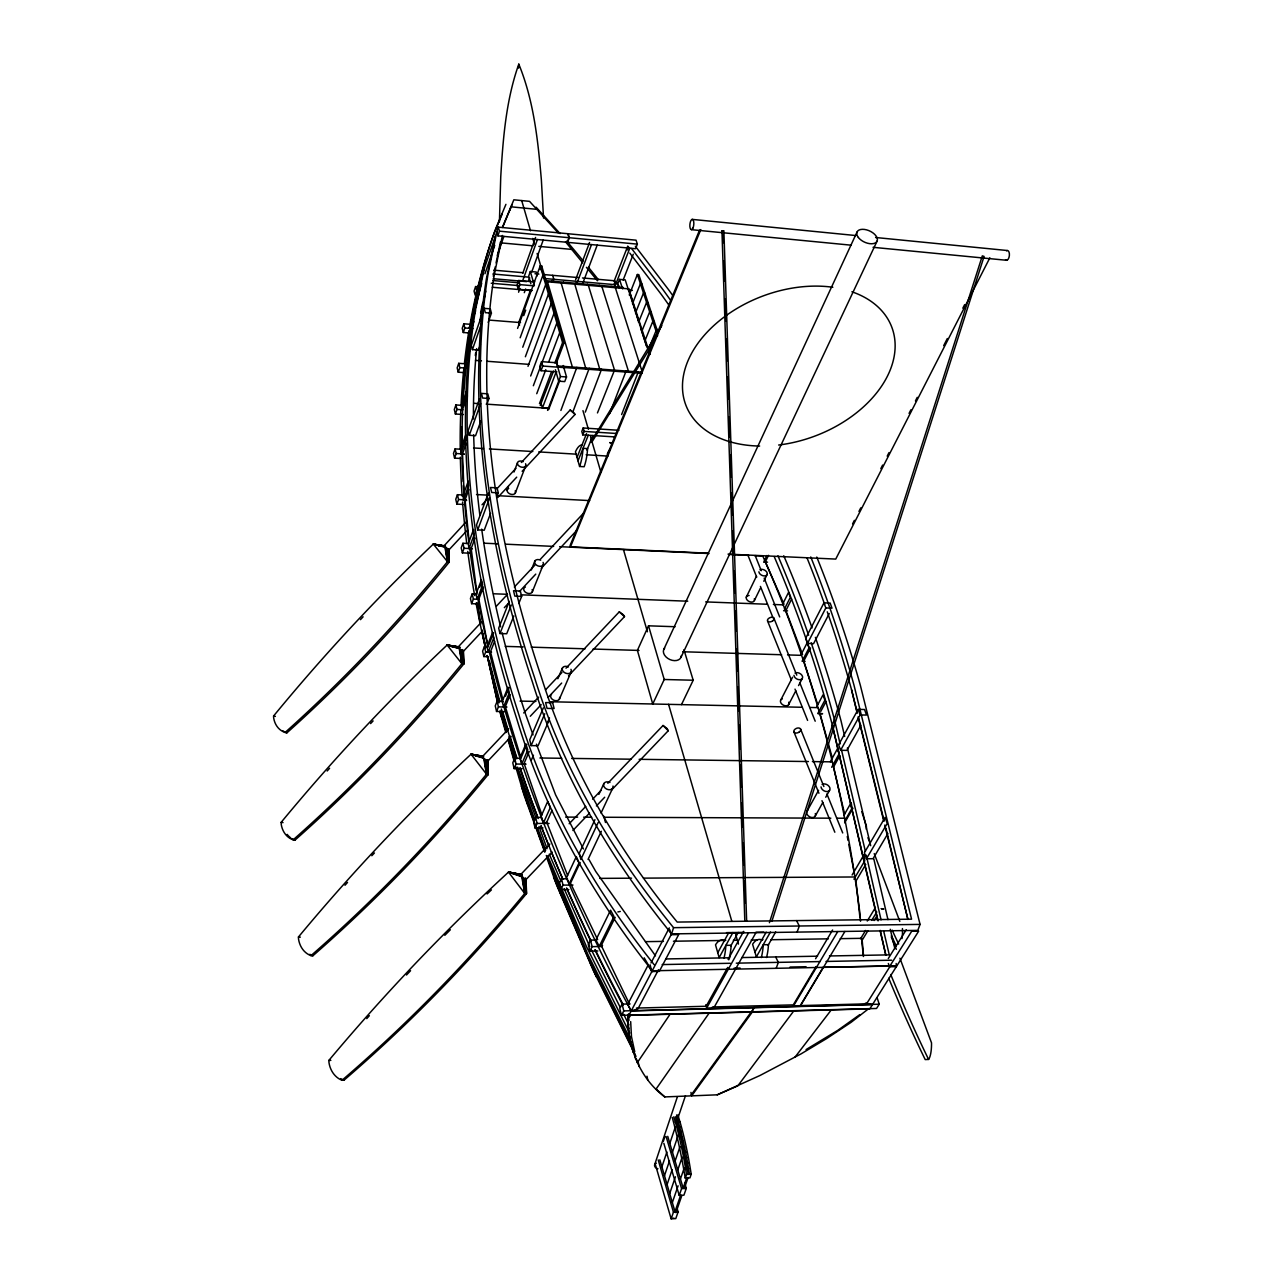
<?xml version="1.0" encoding="UTF-8"?>
<svg xmlns="http://www.w3.org/2000/svg" width="1283" height="1283" viewBox="0 0 1283 1283"><rect width="100%" height="100%" fill="white"/><g stroke="black" fill="none" stroke-linecap="round" stroke-linejoin="round"><path stroke-width="1.5" d="M630.995 1044.715L628.526 1031.58L627.852 1015.142C627.467 1046.142 639.142 1077.928 664.802 1096.917L690.543 1095.89L751.084 1012.127M499.424 221.943L500.739 176.974C503 138.965 505.951 100.299 518.797 64.15C533.84 100.796 537.994 140.697 541.362 179.828L543.543 218.078M461.607 449.339L462.57 409.598L467.429 395.854M463.339 651.106L463.564 664.241A1177.618 847.662 -60.8 0 1 295.01 840.108L293.149 839.836A21.779 18.379 -77.1 0 1 281.234 824.376L281.153 822.339A4672.622 3000.199 47.8 0 1 447.126 645.044L459.699 647.209L447.126 645.044L461.896 663.744L463.564 664.241L463.339 651.106L462.393 649.599M481.542 622.047L458.304 646.84L458.785 648.043L463.339 651.395L482.472 630.979M466.531 531.082L448.713 550.102L444.046 545.852L433.317 544.088L447.462 561.665L449.098 562.259L448.441 548.964L449.098 562.259A1140.86 815.828 -59.9 0 1 286.927 732.834L285.115 732.449A20.849 17.577 -73.9 0 1 273.664 717.919L273.584 715.994A4145.95 2805.809 47.3 0 1 433.317 544.088L445.409 546.093M444.046 545.852L465.761 522.293M518.557 68.095L518.797 64.15M462.826 403.536L465.825 367.74L467.621 362.608M628.959 1020.482L628.494 1013.811M475.303 355.519L475.656 352.825M465.793 364.131L471.438 328.384L473.796 321.568M493.314 276.262L495.286 266.752M496.072 262.951L500.418 242.038M502.423 235.463L494.163 275.364A1643.475 833.373 38.7 0 0 541.346 677.103C569.556 767.154 617.556 849.314 677.216 922.076L911.572 919.173L853.981 685.154A3932.716 2185.911 -20.4 0 0 810.76 556.95M495.286 236.473L486.465 278.395A1649.2 838.793 38.8 0 0 532.461 682.123C561.056 774.724 610.644 858.936 671.586 933.896L917.81 930.383L920.071 924.401L860.444 685.699A3970.372 2203.617 -20.5 0 0 816.774 557.063M480.58 312.94L482.584 303.365M485.776 291.145L481.366 312.17A1619.579 837.607 39 0 0 479.938 321.584M484.332 268.372L475.368 310.534A1628.223 842.45 39.1 0 0 518.861 714.711C546.43 806.446 594.847 889.969 654.186 964.736M472.176 328.881L469.193 327.999L474.806 310.278M482.777 272.942L473.78 315.121A1625.24 842.947 39.1 0 0 516.921 719.362C544.585 811.465 592.762 895.614 652.261 970.798M470.925 324.471L481.702 283.222M671.586 933.896L673.559 927.673C612.793 853.147 562.964 769.559 534.466 677.328A1652.279 838.232 38.7 0 1 488.085 273.696L496.89 231.79L478.03 286.767L479.088 290.792M769.415 922.685L982.313 255.878L984.077 256.424L771.853 921.354M661.803 325.657L590.757 442.09L591.96 441.961L652.967 343.411M591.96 441.961L590.597 441.176M654.683 1164.627L677.376 1096.869M663.279 1141.453L664.979 1136.369M677.841 1118.295L685.459 1095.73M661.9 1166.824L666.903 1151.99M669.822 1143.361L675.355 1126.955M664.482 1175.661L669.518 1160.826M672.452 1152.182L678.338 1134.813M667.08 1184.546L672.148 1169.695M675.099 1161.051L680.006 1146.681M475.608 286.558L474.069 291.065L475.127 295.09L476.667 290.583L475.608 286.558L479.537 286.895M469.77 324.262L463.788 323.797L462.233 328.336L463.291 332.505L469.273 332.971M498.349 227.155L499.456 231.165L497.852 235.847L567.311 242.327L569.01 237.708L567.792 233.714L498.349 227.155L496.729 231.838L497.996 235.864M463.291 332.505L464.847 327.967L463.788 323.797M669.71 1193.511L675.435 1176.784M677.761 1170L682.155 1157.17M484.958 273.744L494.725 245.342M469.193 327.999L474.004 314.094M509.784 210.139L510.939 206.804L536.791 209.337M474.453 314.255L475.624 310.839M464.671 363.763L458.753 363.33L457.165 367.884L458.239 372.198L464.157 372.631M672.34 1202.524L678.098 1185.797M680.439 1178.997L684.224 1168.011M497.307 255.333L503.866 236.409M458.239 372.198L459.811 367.644L458.753 363.33M677.023 1208.169L678.114 1211.906L675.788 1218.593L671.137 1218.85L673.447 1212.146L658.227 1159.992M684.625 1182.798L686.293 1188.379L683.919 1195.163L679.236 1195.419L681.594 1188.619L666.102 1136.546M677.857 1114.895L680.07 1122.144A179.091 53.341 87.2 0 1 691.2 1174.25L689.933 1177.874L685.234 1178.115L686.485 1174.49A179.203 53.1 87.2 0 0 675.419 1122.352L673.751 1116.835M680.792 1194.858L674.986 1211.601L659.847 1159.816M686.822 1177.441L683.149 1188.058L667.737 1136.353M675.9 1212.66L681.69 1195.981M684.256 1188.571L688.121 1177.441M776.183 968.312L778.332 962.362L775.67 956.942M488.181 322.386L491.421 313.148L490.282 308.85L484.188 308.353L471.326 345.303L472.417 349.618L478.463 350.067L480.403 344.534M472.417 349.618L481.446 323.749M797.08 932.1L799.309 926.005L796.551 920.601M461.896 405.348L455.914 404.947L454.31 409.534L455.401 414.008L463.371 414.521M455.401 414.008L457.005 409.421L455.914 404.947M463.259 403.808L465.071 398.66M461.062 449.242L455.096 448.89L453.476 453.476L454.567 458.111L460.533 458.464M454.567 458.111L456.203 453.524L455.096 448.89M534.706 281.891L518.765 280.496L517.113 285.147L518.268 289.284L532.22 290.471M522.822 273.151L535.572 237.419M518.268 289.284L519.92 284.634L518.765 280.496M463.452 444.159L466.531 435.546M479.457 398.997L468.135 430.671L469.273 435.29L475.56 435.691L480.933 420.792M460.87 453.701L465.921 439.62L465.649 435.097L460.629 449.178L460.87 453.701L464.045 454.214M518.573 292.203L519.92 288.434M522.614 280.913L537.417 239.536M466.242 443.389L462.538 453.733L464.189 495.495M469.273 435.29L480.628 403.616M537.304 275.829L536.198 272.012L530.344 271.499L528.692 276.134L530.873 283.768M524.282 292.684L525.645 288.932M528.339 281.41L529.687 277.657M531.723 272.012L543.206 240.081M486.963 404.049L488.983 398.468L487.797 393.833L481.462 393.4L482.633 398.035L488.983 398.468M533.295 281.763L533.712 280.608M530.504 290.006L518.781 322.45L519.535 325.224M463.42 495.013L457.422 494.693L455.754 499.295L456.892 504.107L462.89 504.411M517.578 328.4L540.223 265.822L541.699 265.966L564.103 342.721L556.389 363.041M523.705 315.634L525.693 310.117M540.368 269.638L541.699 265.966M456.892 504.107L458.56 499.504L457.422 494.693M520.16 337.782L542.934 275.171L544.425 275.3M463.404 500.049L468.552 485.936L468.279 481.221L463.147 495.334L463.404 500.049L466.627 500.546M468.84 489.625L465.055 499.985L469.161 541.747M522.758 347.228L545.676 284.585L547.167 284.714M525.372 356.754L548.45 294.064L549.942 294.192M552.732 282.324L553.839 279.325L552.652 275.332M569.299 237.724L567.583 242.359L635.582 248.71L637.362 244.139L636.047 240.178L568.064 233.747L569.299 237.724L637.362 244.139M528.003 366.345L551.225 303.622L552.732 303.75M468.856 543.543L462.922 543.286L461.206 547.889L462.377 552.877L470.284 553.23M462.377 552.877L464.077 548.274L462.922 543.286M530.665 375.999L554.031 313.26L555.539 313.373M488.374 493.105L476.506 524.923L477.709 529.911L484.22 530.216L490.555 513.392M468.969 548.579L474.245 534.45L473.555 529.494L468.295 543.623L468.969 548.579L472.24 548.916M477.709 529.911L489.609 498.093M475.063 538.122L471.182 548.499L477.084 594.125M557.447 362.816L541.554 361.63L539.806 366.297L541.041 370.707L556.934 371.862M533.343 385.734L556.87 322.963L558.378 323.091M541.041 370.707L542.789 366.04L541.554 361.63M575.586 279.71L589.555 242.487M576.789 283.687L591.511 244.588M496.89 496.569L498.301 492.832L497.05 487.845L490.475 487.492L491.71 492.48L498.301 492.832M536.743 393.705L545.788 369.696M548.579 362.303L559.709 332.746L561.232 332.858M582.434 284.184L597.204 245.117M539.469 403.6L551.369 372.182M554.881 362.929L562.579 342.609L540.223 265.822M507.106 490.122L508.485 486.498M513.986 472.016L517.418 462.955A4.426 2.935 20.7 0 1 523.239 461.639M540.255 405.54L553.566 371.028M557.768 367.146L556.581 360.298M548.386 408.427L542.404 408.026L556.197 371.813M476.185 594.061L472.192 593.901L470.444 598.519L471.631 603.684L477.613 603.908M471.631 603.684L473.395 599.081L472.192 593.901M515.237 493.201L525.886 465.36M479.73 587.197L481.718 582.001M547.584 410.368L560.463 376.528L556.132 361.453M548.595 409.63L559.805 380.361M483.45 586.94L478.8 599.049L488.085 646.712M563.221 365.527L566.525 376.961L564.728 381.612L558.682 381.179L555.411 369.712M560.879 410.464L576.837 367.355M614.124 281.169L627.772 246.063M614.156 284.088L615.311 281.121M627.435 249.96L628.606 246.929M614.669 286.991L629.809 248.164M647.225 347.805L625.206 279.87L619.513 279.373L617.732 283.928L618.951 287.697M586.042 369.231L561.152 282.982M623.137 280.079L633.273 254.226M573.116 411.282L589.218 368.285M488.438 646.696L484.429 646.584L482.616 651.187L483.851 656.559L487.861 656.671M546.606 281.731L628.734 288.867L638.629 321.873M483.851 656.559L485.68 651.956L484.429 646.584M488.775 644.98L493.554 632.872M488.198 652.037L493.779 637.908L492.56 632.535L486.995 646.664L488.198 652.037L491.549 652.149L485.68 651.956M629.247 294.994L637.362 274.498L638.79 274.626L657.457 331.078L655.982 330.95L648.556 349.088M600.075 370.274L574.784 284.168M509.271 601.422L498.686 628.157L499.969 633.529L506.705 633.754L513.825 615.952M585.321 412.1L601.567 369.199M494.58 641.436L490.475 651.796L502.872 699.508M499.969 633.529L511.292 605.031M618.855 430.286L583.172 427.977L581.792 431.441L582.787 434.873L614.509 436.894M632.487 303.638L640.409 283.735L641.853 283.864M582.787 434.873L584.166 431.425L583.172 427.977M531.29 570.005L534.915 560.928M577.029 457.422L586.539 433.622M518.813 603.491L521.652 596.37L520.321 590.998L513.505 590.741L514.836 596.114L521.652 596.37M635.502 312.94L643.473 293.037L644.916 293.166M578.008 460.854L588.272 435.226M597.461 412.918L614.525 370.146L588.352 285.355M586.956 450.141L592.842 435.514M638.549 322.322L646.568 302.403L648.011 302.531M532.204 592.105L543.158 564.937M642.35 329.972L649.679 311.849L651.139 311.977M609.569 413.735L626.104 371.012M503.096 701.416L497.13 701.288L495.27 705.891L496.553 711.472L504.508 711.632M644.707 341.31L652.822 321.359L654.282 321.488M496.553 711.472L498.429 706.885L497.13 701.288M505.486 696.236L509.014 687.608M621.63 414.537L638.293 371.91M503.529 706.949L509.303 692.868L508.036 687.271L502.278 701.368L503.529 706.949L506.945 707.045M699.556 230.09L570.101 545.5L570.47 546.863L708.104 553.198M570.47 546.863L700.807 229.593M510.281 694.52L505.326 706.596L520.962 758.077L526.816 744.332M502.343 227.46L513.841 199.795L529.542 201.351L558.041 232.72M502.631 227.364L511.965 204.879M505.935 204.334L495.639 228.855A1652.985 857.653 39.4 0 0 470.829 324.15M502.198 214.02L494.115 233.314A1649.97 858.119 39.5 0 0 477.549 288.402M520.706 758.301L514.724 758.237L512.783 762.808L514.13 768.613L522.117 768.693M514.13 768.613L516.071 764.043L514.724 758.237M543.334 707.895L529.735 739.81L531.13 745.615L538.09 745.728L548.771 720.934M557.864 678.723L562.499 667.866M521.796 763.914L527.794 749.881L525.854 744.092L519.888 758.125L521.796 763.914L525.196 763.738M531.13 745.615L544.778 713.701M529.237 751.437L524.089 763.465L541.923 814.978M533.455 755.222L531.451 759.857M549.493 717.951L547.44 722.73M559.388 699.139L571.079 672.051M541.634 817.415L535.653 817.399L533.648 821.938L535.059 827.984L543.03 828M535.059 827.984L537.08 823.429L535.653 817.399M543.447 822.884L550.311 807.504L547.665 801.554L540.817 816.95L543.447 822.884L546.783 822.387M552.027 810.311L546.718 822.195L567.615 875.471M648.524 625.815L637.394 650.385L652.742 703.998L664.225 679.493L648.524 625.815L675.115 626.729M663.712 649.551L856.996 232.095M598.872 794.369L603.876 783.608M567.471 878.791L561.505 878.823L559.404 883.345L560.912 889.616L568.866 889.568M560.912 889.616L563.012 885.11L561.505 878.823M594.927 819.693L579.291 853.179L580.846 859.466L598.199 822.467M601.037 813.053L612.777 787.97M580.189 862.529L570.502 883.217L597.653 939.637M681.048 657.249L877.155 240.947M588.047 859.434L601.326 831.288M681.481 704.624L693.189 680.231L683.951 649.695M746.289 597.172L756.441 576.227M766.945 555.507L763.69 562.227L767.539 562.162M768.517 555.331L765.326 561.906L784.025 604.245M754.42 600.444L760.386 588.239M763.786 581.263L767.202 574.303M596.483 940.038L590.501 940.134L588.304 944.609L589.891 951.12L597.862 950.992M589.891 951.12L592.088 946.646L590.501 940.134M599.257 946.277L613.98 916.511L610.58 910.192L595.921 939.99L599.257 946.277L602.561 945.427M615.199 917.345L601.262 945.507L629.44 1003.996M617.877 911.94L620.282 911.459M782.678 604.101L788.548 592.361L790.328 597.317L784.426 609.056M791.643 599.097L785.87 610.596L802.549 654.442M852.586 523.897L854.398 520.337M858.952 511.42L860.781 507.86M880.828 468.632L882.64 465.071M887.195 456.155L889.023 452.594M909.07 413.383L910.898 409.806M915.453 400.905L917.265 397.329M943.695 345.64L947.335 338.504M962.827 308.193L964.656 304.632M989.867 257.803L835.746 559.083L728.038 554.128M807.472 643.441L825.819 607.95L832.009 608.19L830.165 603.058L823.975 602.818L805.676 638.309L807.472 643.441L813.582 643.649L829.251 613.515M801.137 654.474L807.199 642.751L809.044 647.899L802.083 661.29L805.131 661.354M630.081 1003.931L622.079 1004.14L619.785 1008.566L621.469 1015.334L876.546 1008.47L879.24 1004.204L877.107 997.725M780.866 699.828L792.589 677.216M810.599 647.867L803.783 660.97L817.672 704.479M621.469 1015.334L623.779 1010.908L622.079 1004.14M650.994 962.988L669.293 927.882M788.58 704.72L795.829 690.815M798.555 685.603L802.196 678.643M669.758 929.582L671.137 934.698L628.895 1015.366L869.794 1008.871L918.676 931.137L911.716 931.233L889.44 966.773L896.336 966.628M658.468 969.788L637.827 1009.047L631.14 1010.892L627.676 1004.381L648.156 965.057L651.7 971.6L655.084 970.702M816.774 706.58L823.012 694.889L824.905 700.213L817.752 713.589L822.371 713.653M820.735 711.456L826.011 701.641M717.758 952.74L728.744 932.677M732.914 932.533L719.138 957.599L715.513 944.849A33.807 13.119 88.5 0 1 724.478 940.487M840.59 750.298L860.139 714.936L866.522 715.064L864.534 709.515L858.151 709.371L838.665 744.749L840.59 750.298L846.908 750.395L860.925 725.152M830.309 761.765L837.655 748.422L839.05 753.939L831.673 767.282M730.861 945.812L738.222 932.452M818.57 790.344L807.087 811.129A4.779 3.416 30.7 0 1 807.729 810.487M839.82 755.671L833.501 767.106L844.647 814.112M728.102 959.395L743.643 931.362M727.734 967.414L706.131 1006.273L636.416 1008.069M755.895 932.741L713.797 1007.941L706.644 1008.133L748.55 932.853M815.138 816.293L822.836 802.452M825.739 797.256L829.588 790.344M754.917 952.098L766.176 932.148M770.458 932.003L756.345 956.91L752.608 944.256A33.599 13.488 88.3 0 1 761.797 939.926M768.164 945.202L775.702 931.923M843.781 815.571L851.19 802.533L852.024 808.194L844.599 821.232M844.615 822.884L852.987 808.226M751.597 1011.838L754.115 1007.492M751.662 1012.046L754.179 1007.716M852.12 874.99L863.86 854.975L864.742 860.877L853.949 879.224M866.442 858.744L887.243 823.413L885.126 817.399L864.389 852.746L866.442 858.744L873.017 858.728L887.932 833.517M865.752 864.453L855.986 881.004L859.963 917.794M815.587 958.722L832.603 929.999M816.084 966.532L793.279 1004.878L712.402 1006.979M837.767 931.57L793.568 1005.856L800.528 1005.68L844.904 931.474M867.26 921.034L875.407 907.562M860.492 938.883L865.592 930.464M871.718 920.376L876.818 911.956M867.917 930.704L861.743 940.888L863.427 956.509M874.108 920.536L877.203 915.453M888.285 958.529L906.247 929.758M629.215 1017.371L630.53 1015.366M670.031 1014.308L637.282 1062.709L636.56 1059.213M709.034 1013.249L656.11 1088.994L664.802 1096.917M611.59 790.007L668.251 730.749L667.08 728.536L663.038 725.488L607.821 783.288M868.302 1008.967L851.062 1022.359L826.685 1038.54L800.929 1053.952L759.953 1075.507L717.213 1094.816L691.681 1095.858L752.255 1012.095M663.038 725.488L668.251 730.749M793.744 1010.972L737.837 1085.835L717.213 1094.832M794.915 1057.272L831.24 1009.962M549.846 843.989L520.69 874.557L523.095 878.133L526.094 879.047L526.447 893.642A1255.015 920.713 -62.8 0 1 343.956 1080.238L342.016 1080.27A23.848 20.127 -84.5 0 1 328.977 1062.629L328.881 1060.383A6122.155 3473.354 48.3 0 1 508.501 872.135L522.117 874.669L508.501 872.135L524.731 893.433L526.447 893.642L525.517 877.893M482.023 504.796L487.46 498.959M496.954 488.743L515.942 468.327M521.363 462.489L570.181 409.983L574.014 412.966L575.041 414.457L522.149 471.31M497.724 497.547L516.712 477.148M496.569 605.993L507.507 594.334M514.339 587.037L534.835 565.161M540.303 559.324L584.022 512.655M504.331 607.661L508.437 603.283M519.374 591.623L535.765 574.126M541.234 568.305L576.773 530.392M511.147 736.474L487.765 761.172L483.723 758.301L482.713 756.296L508.661 728.856M523.689 712.963L538.7 697.07M545.532 689.853L561.922 672.517M566.011 668.186L619.272 611.847L623.33 614.782L624.5 616.626L568.513 675.82M530.28 716.251L541.201 704.704M548.033 697.487L561.681 683.053M569.171 823.75L585.738 806.414M592.65 799.181L600.925 790.52M525.934 879.641L552.187 852.169M572.908 830.486L589.49 813.149M596.403 805.916L604.694 797.24M722.088 230.78L723.885 230.748L746.642 920.905M482.713 756.296L483.723 756.329M624.5 616.626L619.272 611.847M859.851 1014.596L837.703 1030.393L806.061 1049.59M458.304 646.84L459.875 647.322L448.809 645.557L454.07 647.29M444.046 545.628L445.025 545.852M575.041 414.457L570.181 409.983M520.866 874.332L521.7 874.461M672.677 1218.289L673.976 1218.225M673.447 1212.146L678.114 1211.906M681.594 1188.619L686.293 1188.379M686.341 1163.168L687.656 1163.104L689.404 1173.737L688.089 1173.801L682.075 1141.822L675.419 1116.755M687.287 1168.749L688.602 1168.685M686.485 1174.49L691.2 1174.25M684.128 1151.428L685.443 1151.364M684.304 1152.294L685.619 1152.23L687.656 1163.104M685.347 1157.683L686.662 1157.619M686.197 1162.318L687.512 1162.254M681.898 1141.084L683.214 1141.036M682.075 1141.822L683.374 1141.758L685.619 1152.23M683.214 1147.002L684.513 1146.938M678.402 1126.971L679.701 1126.923L683.374 1141.758M679.541 1131.285L680.84 1131.237M679.669 1131.798L680.968 1131.75M680.888 1136.754L682.203 1136.69M899.928 958.209L931.522 1042.871A21.747 6.255 85.9 0 1 928.587 1059.437L925.203 1059.582A1082.515 254.563 80.7 0 1 888.734 978.288M675.323 1122.048L679.974 1121.855M677.087 1122.272L678.386 1122.224L679.701 1126.923M623.779 1010.908L879.24 1004.204M872.488 1004.605L631.22 1010.94A1652.985 857.653 39.4 0 1 503.754 706.308M734.101 968.152L740.099 968.04M790.087 967.045L806.077 966.724M654.266 970.75L895.438 965.923M665.829 958.946L729.786 957.776M741.782 957.567L817.544 956.188M829.492 955.963L889.295 954.873L883.795 931.522M662.188 964.575L730.268 963.276M736.282 963.164L820.029 961.576M825.995 961.448L891.669 960.197M592.088 946.646L602.064 946.485M645.477 941.658L663.455 941.385M673.431 941.225L725.36 940.423M733.363 940.311L737.356 940.247M751.197 940.038L757.146 939.942M770.987 939.733L828.385 938.835M840.253 938.659L862.016 938.322L863.539 955.915M673.559 927.673L920.071 924.401M726.531 932.629L744.204 932.372M755.976 932.196L763.834 932.1M671.137 934.698L678.675 934.601L659.286 971.407L651.844 971.552L650.08 964.752M328.881 1060.383L330.838 1060.367M563.012 885.11L572.972 885.045M599.658 878.374L631.525 878.197M643.457 878.133L854.398 876.979M537.08 823.429L549.06 823.461M565.643 817.095L577.639 817.143M583.637 817.175L591.639 817.207M603.635 817.255L830.855 818.185M836.821 818.201L844.775 818.233M516.071 764.043L526.062 764.155M539.902 757.996L561.729 758.285M571.657 758.413L631.188 759.199M639.126 759.311L808.418 761.541M812.412 761.589L832.362 761.861M520.064 701.095L535.909 701.432M549.765 701.737L801.747 707.27M809.701 707.446L817.656 707.623M498.429 706.885L506.4 707.045M818.602 713.589L822.579 713.685M664.225 679.493L693.189 680.231M783.592 610.724L787.57 610.852M505.261 646.375L523.223 646.921M531.21 647.161L585.112 648.797M593.083 649.038L638.998 650.433M682.668 651.748L781.62 654.747M787.57 654.923L801.426 655.34M493.522 593.772L507.362 594.302M521.219 594.831L687.736 601.214M705.666 601.903L767.41 604.261M773.392 604.485L783.352 604.87M473.395 599.081L479.393 599.305M464.077 548.274L472.016 548.627M483.819 543.174L497.772 543.816M505.759 544.184L553.631 546.398M559.629 546.67L709.018 553.534M728.92 554.464L748.823 555.379M754.789 555.651L762.744 556.02C813.181 668.684 844.118 789.43 859.722 911.716L860.54 921.226M476.506 494.548L488.422 495.19M498.333 495.719L589.635 500.595M458.56 499.504L466.467 499.921M579.595 466.483L584.15 466.739A27.472 9.366 -86.5 0 0 587.582 448.601L583.027 448.328A27.488 9.334 -86.5 0 1 579.595 466.483L575.442 451.824A27.745 9.51 -86.7 0 1 582.033 444.896M473.587 447.959L483.466 448.553M489.384 448.922L532.814 451.536M538.732 451.905L576.243 454.166M586.123 454.759L607.934 456.09M456.203 453.524L464.173 453.99M584.166 431.425L615.92 433.446M310.967 955.643L312.892 955.771A1215.787 882.463 -61.8 0 0 488.214 774.531L487.748 760.226L488.214 774.531L486.514 774.162L471.053 754.212A5319.703 3221.292 48.1 0 0 298.442 936.991L298.538 939.124A22.773 19.229 -80.7 0 0 310.967 955.643A1217.134 882.945 -61.8 0 0 486.514 774.162L485.888 760.338M474.341 403.327L478.286 403.6M486.177 404.129L549.381 408.379M457.005 409.421L462.987 409.822M560.463 376.528L566.525 376.961M558.217 365.992L642.318 372.214L615.343 287.697M475.528 360.411L481.462 360.844M487.38 361.293L528.869 364.356M642.109 373.257L564.712 367.547L564.392 366.441M542.789 366.04L564.857 367.676M459.811 367.644L465.745 368.077M298.442 936.991L300.366 937.135M464.847 327.967L472.85 328.592M562.579 342.609L564.103 342.721M488.823 320.06L520.513 322.594M491.421 313.148L485.311 312.651L484.188 308.353M492.303 287.264L531.499 290.616M492.88 274.001L528.275 277.096M544.008 278.459L615.567 284.714L614.3 280.752L582.482 277.946M544.585 280.544L622.896 287.36L623.233 288.386M628.381 290.006L632.359 290.359M493.265 278.716L526.655 281.618M492.72 280.528L518.557 282.773M519.92 284.634L533.904 285.836M491.229 283.238L518.621 285.596M493.747 270.152L523.207 272.734M534.979 273.776L538.908 274.113M542.837 274.466L578.505 277.609M501.685 242.936L532.99 245.823M538.812 246.368L571.705 249.399M499.456 231.165L569.01 237.708M691.553 229.689L851.126 245.181M873.065 247.314L1006.706 260.289M692.114 219.377L855.633 235.527M875.583 237.499L1007.187 250.506M436.701 544.938L443.661 545.868M520.401 874.429L524.683 879.304M436.717 544.954L443.806 545.965M281.153 822.339L283.03 822.628M482.777 756.248L471.053 754.212L483.723 758.301L486.514 774.162L485.68 760.178M442.459 546.029L436.829 545.034L440.31 546.045M482.392 756.329L471.053 754.212L483.242 757.66M456.235 647.498L448.809 645.557L458.56 647.418L447.126 645.044L459.25 648.637L461.896 663.744A1178.885 848.095 -60.8 0 1 293.149 839.836M444.191 546.221L433.317 544.088L434.953 544.714M515.333 874.22L510.233 872.376L522.309 874.781M865.432 1003.13L872.536 1004.557M890.995 965.57L896.4 966.676L896.175 963.501M481.494 756.425L472.769 754.612L478.254 756.505M436.653 545.067L440.053 545.788M273.584 715.994L275.396 716.395M486.177 760.691L487.877 761.06L488.214 774.531L487.412 759.664M342.016 1080.27A1256.442 921.242 -62.8 0 0 524.731 893.433L521.78 876.77L508.501 872.135L521.171 874.846M448.809 645.557L455.882 647.161M520.706 874.926L508.501 872.135L521.267 876.081M444.495 546.686L433.317 544.088L444.944 547.248L447.462 561.665A1142.046 816.229 -59.9 0 1 285.115 732.449M480.147 756.393L472.769 754.612L479.553 756.489M482.889 757.082L471.053 754.212L482.424 756.168M458.785 648.043L447.126 645.044L458.015 646.696M510.233 872.376L521.78 875.343M461.335 650.593L463.275 651.427L463.564 664.241L462.858 650.176M443.774 545.467L448.842 550.054L449.098 562.259L448.745 549.429M536.102 207.188L560.11 233.602M565.498 241.813L582.723 262.839M586.411 267.329L597.429 280.769M721.944 230.86L744.814 921.082M635.326 246.224L668.379 289.445A3970.372 2203.617 -20.5 0 1 672.95 295.78M631.557 248.485L663.327 290.118A3932.716 2185.911 -20.4 0 1 671.25 301.216M629.777 253.056L661.467 294.673A3913.984 2180.074 -20.4 0 1 669.373 305.771M616.514 282.709L618.903 285.901M655.501 955.851L595.761 871.478L589.009 859.578M644.194 957.824L648.123 964.559M583.444 848.977L555.571 794.802L536.438 744.172M589.731 946.549L564.151 888.638M591.511 950.11L620.058 1007.091M623.618 1014.212L628.975 1024.909M629.696 1033.088L586.315 946.293L547.713 855.953M630.178 1039.118L587.951 954.552L546.301 855.472M590.196 962.41L632.086 1046.399M600.364 983.644L633.369 1049.847M635.999 1056.406L593.019 969.9L556.678 885.222L546.718 857.541M549.284 854.157L561.024 881.373M598.038 978.207L599.594 981.832M553.55 877.091L596.419 976.972M891.268 936.975L896.336 949.34M793.969 732.048L818.939 793.263M821.97 800.688L834.832 832.218M800.528 728.969L823.878 786.527M826.894 793.952L842.706 832.94M867.917 837.719L870.05 842.995M767.587 621.036L791.306 679.91M795.011 689.115L807.6 720.388M773.89 618.117L796.759 675.179M799.71 682.54L815.202 721.206M747.845 554.994L756.729 577.174M760.434 586.411L773.024 617.829M755.334 555.924L761.236 570.71M764.187 578.104L779.679 616.931M874.236 853.596L899.816 921.386M629.905 1039.422L634.684 1054.289M533.07 734.886L525.661 714.439A1619.579 837.607 39 0 1 502.102 632.808M861.791 811.69L866.394 826.027A19.903 6.158 84.7 0 1 866.298 829.267M517.61 767.138L535.685 817.175M539.02 826.428L547.055 848.672M534.803 820.158L516.472 767.426M537.529 827.695L545.676 850.308M531.338 812.412L533.359 818.041M538.764 833.036L544.842 849.891M550.247 864.886L560.366 893M521.363 786.206L544.954 851.736M544.714 852.008L524.122 795.284L515.814 767.058M823.975 602.818L825.819 607.95M858.151 709.371L860.139 714.936M888.333 963.501L889.44 966.773M637.362 274.498L657.586 335.793M628.734 288.867L650.032 354.477M641.051 329.378L646.536 346.25M619.513 279.373L622.56 288.819M611.109 286.334L611.43 287.36M601.871 286.526L628.445 371.188M599.273 285.307L599.594 286.334M587.389 284.265L587.71 285.291M613.851 370.097L614.188 371.204M676.558 1114.959L678.675 1121.903L677.424 1117.637M575.458 283.238L575.778 284.265M676.718 1116.707L678.386 1122.224M563.494 282.196L563.798 283.222M663.824 1143.313L679.236 1195.419M551.482 281.153L551.77 282.18M547.456 281.795L572.378 367.034M521.7 200.581L530.52 230.828M532.734 238.413L534.402 244.107M537.128 253.457L543.639 275.845M582.947 410.64L588.384 429.276M590.549 436.733L600.845 472.032M623.458 549.605L647.418 631.765M668.571 704.351L731.823 921.29M735.688 934.553L738.463 944.08M655.453 1164.82L671.137 1218.85M498.991 702.876L487.909 656.912M501.717 712.338L507.202 731.23M508.854 736.907L515.429 759.584M509.383 741.638L511.019 747.315M512.125 751.084L513.761 756.762M518.685 773.777L527.457 804.008M497.419 701.625L487.171 655.661M500.145 711.039L506.127 731.711M508.309 739.233L514.836 761.797M499.761 711.536L505.855 732.593M508.148 740.099L514.162 761.316M530.344 271.499L534.386 285.564M819.869 713.107L827.182 739.473M828.225 743.242L832.41 758.317M541.185 403.616L542.404 408.026M705.73 1004.781L706.644 1008.133M873.803 858.872L887.948 919.638M634.748 1051.771L631.477 1036.632L630.675 1021.605M603.86 816.196L605.48 822.483M827.278 611.831A3913.984 2180.074 -20.4 0 1 851.527 689.677L857.285 712.739M858.728 718.496L884.067 820.703M907.867 919.318L885.944 828.305M883.827 821.296L858.07 716.908M884.757 825.097L907.947 919.478M851.527 689.677L857.14 713.027M890.258 929.277L894.86 948.538M774.21 556.597A3773.095 2135.361 -21 0 1 832.314 725.007L878.085 920.905M870.676 845.689L847.389 748.005M881.052 919.847L866.25 855.12M844.679 736.474L841.087 721.094A3825.345 2157.717 -21 0 0 815.379 637.362M865.367 851.351L841.456 749.737M877.556 919.783L832.314 725.007M880.282 931.474L885.751 954.857M840.108 743.915L834.704 720.597A3790.223 2140.862 -20.9 0 0 811.209 642.815M880.234 930.383L885.831 955.033M490.106 664.658L490.956 668.555M491.806 672.452L493.49 680.247M495.607 689.981L497.307 697.776M500.274 711.423L501.541 717.261M480.788 624.131L476.875 602.721M482.039 629.921L485.808 647.274M482.488 633.257L485.391 646.616M487.46 656.174L496.986 700.069M481.75 630.707L485.503 647.979M690.944 1092.426L691.681 1095.858M647.001 1076.212L647.723 1079.677M638.036 1061.314L639.126 1066.542M635.037 1056.053L635.759 1059.55M627.836 1023.481L628.927 1028.822M631.958 1046.992L633.048 1052.268M628.526 1031.58L629.616 1036.889M847.261 836.532L848.015 840.429M848.769 844.342L854.414 873.579M522.406 877.46L524.731 893.433L524.346 879.256M484.316 758.959L486.514 774.162L484.99 759.6M445.49 547.841L447.462 561.665L447.222 549.445M459.827 649.262L461.896 663.744L461.607 650.914M477.308 603.427L480.083 623.041M523.095 878.133L524.731 893.433L523.817 878.727M460.469 649.872L461.896 663.744L461.126 650.433M446.115 548.434L447.462 561.665L446.757 548.98M902.414 928.571L902.51 930.528A20.753 6.174 85.3 0 1 901.997 938.611M722.922 230.796L723.307 242.808M723.917 260.818L724.574 280.817M725.168 298.827L725.889 320.83M726.483 338.824L727.22 360.844M727.75 376.849L728.471 398.853M729.065 416.847L729.722 436.861M730.316 454.872L731.053 476.875M731.583 492.88L732.304 514.884M732.834 530.889L733.555 552.893M734.165 570.903L734.886 592.906M735.48 610.9L736.137 630.915M736.731 648.925L737.468 670.929M737.998 686.934L738.783 710.942M739.249 724.943L740.034 748.951M740.564 764.957L741.301 786.96M741.831 802.966L742.616 826.974M743.146 842.963L743.867 864.983M744.397 880.988L745.134 902.991M463.179 650.706L463.564 664.241M526.094 879.047L526.447 893.642M488.214 774.531L487.941 760.691M448.906 549.798L449.098 562.259M672.276 1117.461A261.652 75.168 87.1 0 1 685.234 1178.115M657.954 1168.733A3.576 2.742 22.4 0 1 654.651 1166.087A3.576 2.742 22.4 0 1 656.351 1163.2M286.927 732.834A20.833 17.561 -73.9 0 1 282.789 730.781M360.427 619.657A4133.81 2799.666 47.3 0 1 363.105 616.818M525.565 463.74A4.426 2.935 20.7 0 1 522.277 467.285A4.426 2.935 20.7 0 1 517.418 462.955M515.205 490.86A4.378 2.951 20.6 0 1 513.296 494.388A4.378 2.951 20.6 0 1 507.763 492.271A4.378 2.951 20.6 0 1 508.709 488.39M295.01 840.108A21.747 18.363 -77.1 0 1 292.075 838.761M290.712 837.879A21.747 18.363 -77.1 0 1 287.151 834.383M327.165 771.003A4657.21 2993.063 47.8 0 1 329.603 768.26M370.579 723.58A4657.21 2993.063 47.8 0 1 373.112 720.918M543.094 562.403A4.587 3.175 21.7 0 1 539.694 566.316A4.587 3.175 21.7 0 1 534.642 561.713A4.587 3.175 21.7 0 1 540.656 560.19M532.14 589.571A4.555 3.175 21.7 0 1 530.2 593.42A4.555 3.175 21.7 0 1 524.458 591.238A4.555 3.175 21.7 0 1 525.405 587.021M312.892 955.771A22.741 19.213 -80.7 0 1 309.828 954.295M344.983 885.27A5299.816 3212.889 48.1 0 1 347.517 882.431M371.829 855.729A5299.816 3212.889 48.1 0 1 374.428 852.954M570.967 669.309A4.779 3.416 23.3 0 1 567.503 673.607A4.779 3.416 23.3 0 1 562.227 668.716A4.779 3.416 23.3 0 1 568.417 666.952M559.645 697.359A4.715 3.432 23.3 0 1 554.08 700.342A4.715 3.432 23.3 0 1 551.482 694.279M343.956 1080.238A23.816 20.111 -84.5 0 1 340.765 1078.618M366.762 1018.622A6095.982 3463.33 48.3 0 1 369.36 1015.671M406.503 975A6095.982 3463.33 48.3 0 1 410.56 970.702M444.8 935.323A6095.982 3463.33 48.3 0 1 450.365 929.742M487.107 893.962A6095.982 3463.33 48.3 0 1 491.421 889.889M613.001 786.03A4.956 3.689 25.8 0 1 608.302 789.654A4.956 3.689 25.8 0 1 603.651 784.218A4.956 3.689 25.8 0 1 609.97 782.486M807.007 557.848A3913.984 2180.074 -20.4 0 1 824.616 604.277M566.637 241.124A4020.649 2231.506 -22 0 1 583.332 261.026M588.4 267.233A4020.649 2231.506 -22 0 1 598.423 279.742M654.955 326.668A3825.345 2157.717 -21 0 1 658.323 331.431M783.769 555.796A3825.345 2157.717 -21 0 1 812.075 627.916M777.947 555.828A3790.223 2140.862 -20.9 0 1 808.627 635.261M759.953 569.78A4.442 2.951 26.2 0 1 766.592 571.801A4.442 2.951 26.2 0 1 764.411 575.939A4.442 2.951 26.2 0 1 758.894 571.785M754.308 598.792A4.394 2.951 26.3 0 1 751.646 602.096A4.394 2.951 26.3 0 1 746.401 598.824A4.394 2.951 26.3 0 1 749.064 595.52M898.677 944.08A1052.028 250.634 80.3 0 1 892.166 930.127M896.256 945.988A1051.595 251.516 80.3 0 1 891.364 935.612M795.011 673.158A4.619 3.159 28.2 0 1 801.891 675.211A4.619 3.159 28.2 0 1 799.694 679.733A4.619 3.159 28.2 0 1 793.952 675.339M788.788 702.186A4.571 3.175 28.3 0 1 786.447 705.794A4.571 3.175 28.3 0 1 780.946 702.972A4.571 3.175 28.3 0 1 782.325 698.882M928.587 1059.437A1082.98 253.617 80.7 0 1 890.723 974.535M822.082 784.506A4.827 3.416 30.5 0 1 829.235 786.607A4.827 3.416 30.5 0 1 827.022 791.579A4.827 3.416 30.5 0 1 821.024 786.896M815.314 813.534A4.779 3.416 30.7 0 1 811.433 817.447A4.779 3.416 30.7 0 1 806.718 811.947M622.945 1005.375A1640.075 855.328 39.5 0 1 594.911 949.805M590.677 940.968A1640.075 855.328 39.5 0 1 566.541 888.012M562.612 878.887A1640.075 855.328 39.5 0 1 551.305 851.736M549.124 846.363A1640.075 855.328 39.5 0 1 541.057 825.803M537.465 816.373A1640.075 855.328 39.5 0 1 520.273 768.1M516.648 757.162A1640.075 855.328 39.5 0 1 509.912 735.865M508.148 730.107A1640.075 855.328 39.5 0 1 503.096 712.963M499.905 701.625A1640.075 855.328 39.5 0 1 491.485 669.453M490.523 665.492A1640.075 855.328 39.5 0 1 489.561 661.547M623.185 1004.621A1649.97 858.119 39.5 0 1 595.344 949.837M591.126 941.113A1649.97 858.119 39.5 0 1 566.91 888.445M562.9 879.256A1649.97 858.119 39.5 0 1 541.089 826.124M538.154 818.522A1649.97 858.119 39.5 0 1 519.888 767.972M516.792 758.782A1649.97 858.119 39.5 0 1 501.332 708.986M499.151 701.384A1649.97 858.119 39.5 0 1 487.203 655.469M485.359 647.578A1649.97 858.119 39.5 0 1 476.041 603.138M474.662 595.569A1649.97 858.119 39.5 0 1 467.75 551.401M466.755 543.543A1649.97 858.119 39.5 0 1 462.57 502.022M462.137 496.056A1649.97 858.119 39.5 0 1 460.356 457.213M460.228 449.162A1649.97 858.119 39.5 0 1 460.838 409.918M461.014 406.086A1649.97 858.119 39.5 0 1 463.804 369.007M464.43 363.185A1649.97 858.119 39.5 0 1 468.936 330.645M470.3 322.771A1649.97 858.119 39.5 0 1 476.218 293.999M502.647 702.491A1652.985 857.653 39.4 0 1 489.031 650.866M487.62 644.948A1652.985 857.653 39.4 0 1 477.452 596.643M476.41 590.966A1652.985 857.653 39.4 0 1 469.466 546.799M468.712 540.913A1652.985 857.653 39.4 0 1 464.398 499.424M463.949 493.442A1652.985 857.653 39.4 0 1 463.42 485.535M463.179 481.606A1652.985 857.653 39.4 0 1 462.008 452.626M461.928 448.601A1652.985 857.653 39.4 0 1 461.88 426.71M462.538 403.439A1652.985 857.653 39.4 0 1 465.184 366.393M465.585 362.512A1652.985 857.653 39.4 0 1 470.171 328.095M500.627 626.874A1619.579 837.607 39 0 1 481.702 529.125M479.874 515.333A1619.579 837.607 39 0 1 473.668 434.841M473.427 419.06A1619.579 837.607 39 0 1 476.651 348.607M851.896 291.77A110.097 74.703 -20.7 0 1 888.109 374.764A110.097 74.703 -20.7 0 1 778.637 445.025M759.648 446.051A110.097 74.703 -20.7 0 1 731.518 442.202M729.642 441.673A110.097 74.703 -20.7 0 1 695.931 346.169A110.097 74.703 -20.7 0 1 832.843 287.264M1006.546 250.762A4.94 2.422 -83.6 0 1 1009.352 255.702A4.94 2.422 -83.6 0 1 1005.503 259.808M681.385 655.517A9.478 6.623 25.5 0 1 669.854 659.542A9.478 6.623 25.5 0 1 664.658 648.107M723.965 958.289A33.326 12.878 88.8 0 0 725.873 945.346L731.15 945.266A33.31 12.926 88.8 0 1 728.808 959.812M761.316 957.599A33.133 13.231 88.6 0 0 763.241 944.737L768.469 944.657A33.117 13.279 88.6 0 1 766.544 957.519M724.286 940.92A33.775 13.183 88.4 0 1 725.825 940.182M762.182 939.91A33.566 13.536 88.2 0 1 762.968 939.605M607.388 453.781A27.617 9.783 -86.7 0 1 610.067 449.323M466.643 391.283L466.531 395.581L461.575 409.63L461.704 405.316L466.643 391.283M469.722 349.922L464.334 367.932L469.722 349.922M609.826 442.587L611.125 443.084L609.826 442.587M481.414 579.932L476.009 594.061L477.164 599.241L482.584 585.096L481.414 579.932M576.324 856.595L566.557 877.524L569.283 883.682L579.082 862.769L576.324 856.595M823.205 967.286L800.303 1005.599L866.538 1003.867L890.322 965.939L823.205 967.286M881.325 908.685L883.795 909.086L881.325 908.669M799.197 732.048L798.395 732.513A3.624 2.293 -22.1 0 1 795.733 733.01L794.979 732.834A3.624 2.293 -22.1 0 1 796.118 728.503L797 728.167A3.624 2.293 -22.1 0 1 799.517 728.183L800.127 728.503A3.624 2.293 -22.1 0 1 799.197 732.048M772.591 620.94L771.805 621.373A3.48 2.069 -21.8 0 1 769.271 621.886L768.549 621.742A3.48 2.069 -21.8 0 1 769.688 617.781L770.538 617.476A3.48 2.069 -21.8 0 1 772.943 617.412L773.521 617.7A3.48 2.069 -21.8 0 1 772.591 620.94M552.652 702.715L545.596 702.571L547.055 708.392L554.112 708.537L552.652 702.715M693.045 227.877A5.196 1.957 -84.4 0 0 692.628 219.441A5.196 1.957 -84.4 0 0 689.853 226.273A5.196 1.957 -84.4 0 0 693.045 227.877M858.359 237.483A11.002 6.142 24.6 0 0 876.241 242.279A11.002 6.142 24.6 0 0 866.618 229.865A11.002 6.142 24.6 0 0 858.359 237.483"/></g></svg>
